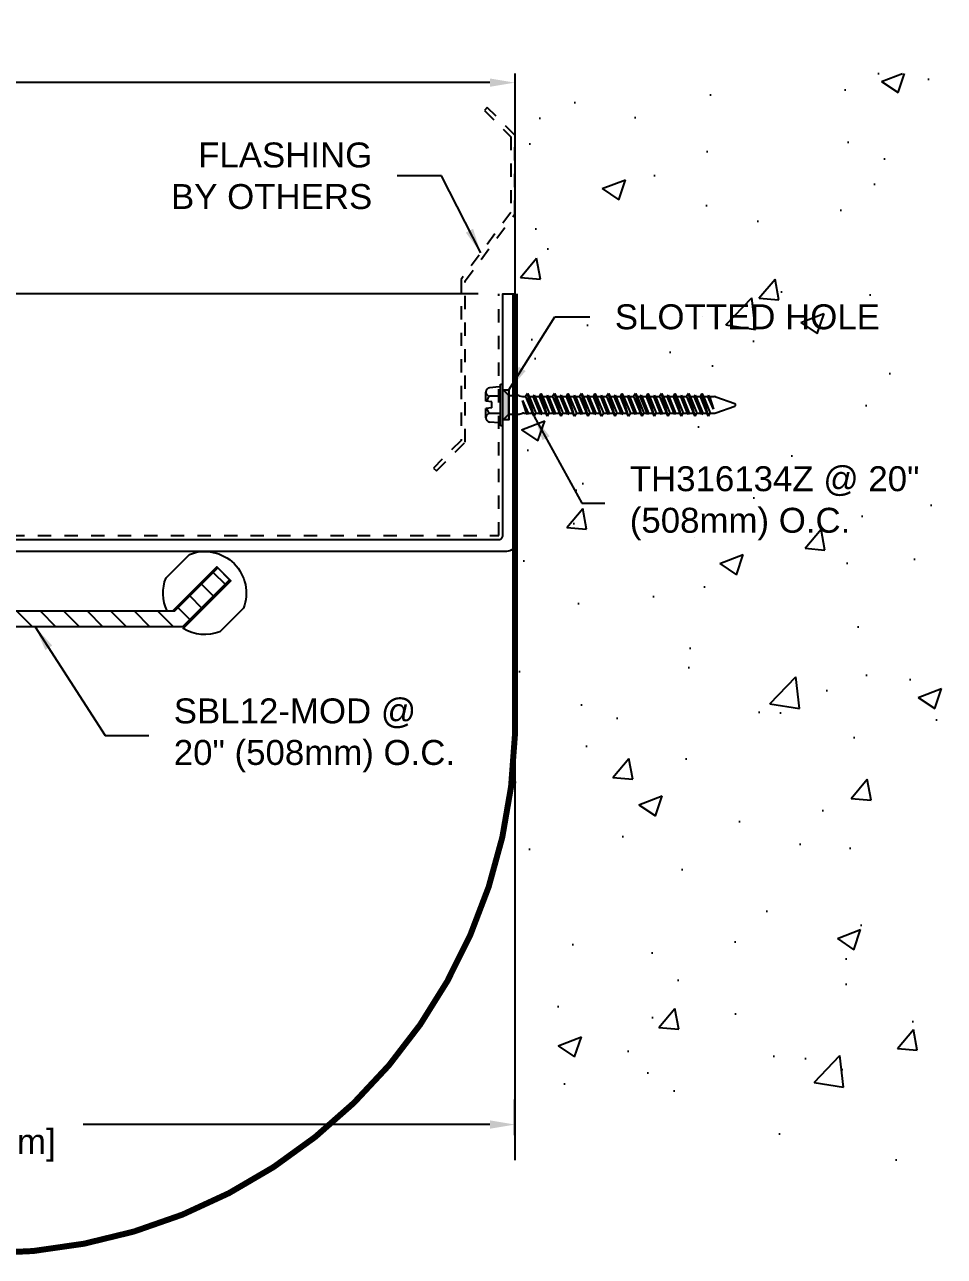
# Model space of a CAD drawing. Header units: inches. Extents: x 0.1 to 49.3, y 2.8 to 14.5.
# Drawn here: x 11.74 to 18.66, y 2.82 to 12.09 of the extents above; entities that cross this region are included whole.
import ezdxf

# ---------------------------------------------------------------- set-up
doc = ezdxf.new("R2010")
doc.units = ezdxf.units.IN
doc.header["$LTSCALE"] = 0.25
doc.header["$MEASUREMENT"] = 0
doc.linetypes.add('DASHED2', pattern=[0.375, 0.25, -0.125])
for name, color, linetype in [('ANCHORS', 4, 'Continuous'), ('CONDITIONS', 1, 'Continuous'), ('DIMENSIONS', 3, 'Continuous'), ('FILLERS', 2, 'Continuous'), ('METALS', 7, 'Continuous'), ('TEXT', 2, 'Continuous')]:
    doc.layers.add(name, color=color, linetype=linetype)
doc.styles.add('ARIAL', font='arial.ttf')
doc.dimstyles.new('ARIAL', dxfattribs={"dimtxt": 0.1875, "dimasz": 0.1875, "dimexe": 0.1875, "dimexo": 0.1875, "dimgap": 0.1875, "dimtad": 0, "dimtih": 1, "dimtoh": 1, "dimdec": 4, "dimzin": 3, "dimdsep": 46, "dimlunit": 4, "dimtxsty": 'ARIAL', "dimcen": 0.1875, "dimadec": 0, "dimazin": 0, "dimtfac": 1, "dimtdec": 4, "dimtofl": 0, "dimtmove": 0, "dimatfit": 3, "dimfxl": 0, "dimfrac": 2, "dimtolj": 1, "dimtzin": 0, "dimarcsym": 0})

# ---------------------------------------------------------------- blocks, each defined once
blk = doc.blocks.new('TH-316134')
for p, q in [((-0.1352, 0.029), (-0.129, 0.1001)), ((-0.0967, 0.1275), (-0.0272, 0.1275)), ((-0.0645, 0.0188), (-0.0645, 0.1001)), ((-0.0232, 0.0825), (-0.0272, 0.1275)), ((0.0233, 0.0825), (0.0272, 0.1275)), ((0.0272, 0.1275), (0.0967, 0.1275)), ((0.0645, 0.0188), (0.0645, 0.1001)), ((0.1352, 0.029), (0.129, 0.1001)), ((-0.1568, 0.0188), (0.1568, 0.0188)), ((-0.1568, 0), (-0.1568, 0.0188)), ((-0.1568, 0), (0.1568, 0)), ((-0.1148, 0), (-0.0697, -0.045)), ((-0.0232, 0.0825), (0.0233, 0.0825)), ((0.1148, 0), (0.0698, -0.045)), ((0.1568, 0.0188), (0.1568, 0)), ((-0.0697, -0.045), (0.0698, -0.045)), ((-0.0697, -0.045), (-0.0697, -0.1121)), ((0.0698, -0.045), (0.0698, -0.1121)), ((-0.0862, -0.2344), (0.0863, -0.1836)), ((-0.0737, -0.1836), (0.0321, -0.1471)), ((-0.0737, -0.1836), (-0.0623, -0.1774)), ((-0.0737, -0.1836), (-0.0623, -0.1898)), ((-0.0687, -0.1217), (-0.0633, -0.1477)), ((0.0321, -0.1471), (-0.0623, -0.1898)), ((-0.0623, -0.1774), (0.0321, -0.1471)), ((-0.0623, -0.1573), (-0.0623, -0.1774)), ((0.0623, -0.1707), (-0.0623, -0.2215)), ((0.0623, -0.1573), (0.0623, -0.1707)), ((0.0863, -0.1836), (0.0623, -0.1707)), ((0.0863, -0.1836), (0.0623, -0.1965)), ((0.0687, -0.1217), (0.0633, -0.1477)), ((-0.0862, -0.2344), (-0.0623, -0.2215)), ((-0.0862, -0.2344), (-0.0623, -0.2473)), ((-0.0737, -0.2852), (0.0737, -0.2344)), ((-0.0623, -0.1898), (-0.0623, -0.2215)), ((0.0623, -0.1965), (-0.0623, -0.2473)), ((-0.0623, -0.279), (0.0623, -0.2282)), ((0.0623, -0.2405), (-0.0623, -0.2913)), ((-0.0623, -0.2473), (-0.0623, -0.279)), ((0.0623, -0.2722), (-0.0623, -0.323)), ((0.0623, -0.1965), (0.0623, -0.2282)), ((0.0737, -0.2344), (0.0623, -0.2282)), ((0.0737, -0.2344), (0.0623, -0.2405)), ((0.0623, -0.2405), (0.0623, -0.2722)), ((0.0863, -0.2852), (0.0623, -0.2722)), ((-0.0862, -0.3359), (0.0863, -0.2852)), ((-0.0862, -0.3359), (-0.0623, -0.323)), ((-0.0862, -0.3359), (-0.0623, -0.3489)), ((-0.0737, -0.2852), (-0.0623, -0.279)), ((-0.0737, -0.2852), (-0.0623, -0.2913)), ((-0.0737, -0.3867), (0.0737, -0.3359)), ((-0.0623, -0.2913), (-0.0623, -0.323)), ((0.0623, -0.2981), (-0.0623, -0.3489)), ((-0.0623, -0.3806), (0.0623, -0.3298)), ((0.0623, -0.3421), (-0.0623, -0.3929)), ((-0.0623, -0.3489), (-0.0623, -0.3806)), ((0.0863, -0.2852), (0.0623, -0.2981)), ((0.0623, -0.2981), (0.0623, -0.3298)), ((0.0737, -0.3359), (0.0623, -0.3298)), ((0.0737, -0.3359), (0.0623, -0.3421)), ((0.0623, -0.3421), (0.0623, -0.3738)), ((-0.0862, -0.4375), (0.0863, -0.3867)), ((-0.0862, -0.4375), (-0.0623, -0.4246)), ((-0.0862, -0.4375), (-0.0623, -0.4504)), ((-0.0737, -0.3867), (-0.0623, -0.3806)), ((-0.0737, -0.3867), (-0.0623, -0.3929)), ((-0.0737, -0.4883), (0.0737, -0.4375)), ((0.0623, -0.3738), (-0.0623, -0.4246)), ((-0.0623, -0.3929), (-0.0623, -0.4246)), ((0.0623, -0.3996), (-0.0623, -0.4504)), ((-0.0623, -0.4821), (0.0623, -0.4313)), ((0.0623, -0.4437), (-0.0623, -0.4944)), ((-0.0623, -0.4504), (-0.0623, -0.4821)), ((0.0863, -0.3867), (0.0623, -0.3738)), ((0.0863, -0.3867), (0.0623, -0.3996)), ((0.0623, -0.3996), (0.0623, -0.4313)), ((0.0737, -0.4375), (0.0623, -0.4313)), ((0.0737, -0.4375), (0.0623, -0.4437)), ((0.0623, -0.4437), (0.0623, -0.4754)), ((-0.0862, -0.5391), (0.0863, -0.4883)), ((-0.0862, -0.5391), (-0.0623, -0.5261)), ((-0.0862, -0.5391), (-0.0623, -0.552)), ((-0.0737, -0.4883), (-0.0623, -0.4821)), ((-0.0737, -0.4883), (-0.0623, -0.4944)), ((-0.0737, -0.5898), (0.0737, -0.5391)), ((0.0623, -0.4754), (-0.0623, -0.5261)), ((-0.0623, -0.4944), (-0.0623, -0.5261)), ((0.0623, -0.5012), (-0.0623, -0.552)), ((-0.0623, -0.5837), (0.0623, -0.5329)), ((0.0623, -0.5452), (-0.0623, -0.596)), ((-0.0623, -0.552), (-0.0623, -0.5837)), ((0.0863, -0.4883), (0.0623, -0.4754)), ((0.0863, -0.4883), (0.0623, -0.5012)), ((0.0623, -0.5012), (0.0623, -0.5329)), ((0.0737, -0.5391), (0.0623, -0.5329)), ((0.0737, -0.5391), (0.0623, -0.5452)), ((0.0623, -0.5452), (0.0623, -0.5769)), ((-0.0862, -0.6406), (0.0863, -0.5898)), ((-0.0862, -0.6406), (-0.0623, -0.6277)), ((-0.0862, -0.6406), (-0.0623, -0.6535)), ((-0.0737, -0.5898), (-0.0623, -0.5837)), ((-0.0737, -0.5898), (-0.0623, -0.596)), ((-0.0737, -0.6914), (0.0737, -0.6406)), ((0.0623, -0.5769), (-0.0623, -0.6277)), ((-0.0623, -0.596), (-0.0623, -0.6277)), ((0.0623, -0.6028), (-0.0623, -0.6535)), ((-0.0623, -0.6852), (0.0623, -0.6345)), ((0.0623, -0.6468), (-0.0623, -0.6976)), ((0.0863, -0.5898), (0.0623, -0.5769)), ((0.0863, -0.5898), (0.0623, -0.6028)), ((0.0623, -0.6028), (0.0623, -0.6345)), ((0.0737, -0.6406), (0.0623, -0.6345)), ((0.0737, -0.6406), (0.0623, -0.6468)), ((0.0623, -0.6468), (0.0623, -0.6785)), ((-0.0862, -0.7422), (0.0863, -0.6914)), ((-0.0862, -0.7422), (-0.0623, -0.7293)), ((-0.0737, -0.6914), (-0.0623, -0.6852)), ((-0.0737, -0.6914), (-0.0623, -0.6976)), ((-0.0623, -0.6535), (-0.0623, -0.6852)), ((0.0623, -0.6785), (-0.0623, -0.7293)), ((-0.0623, -0.6976), (-0.0623, -0.7293)), ((0.0623, -0.7043), (-0.0623, -0.7551)), ((-0.0623, -0.7868), (0.0623, -0.736)), ((0.0863, -0.6914), (0.0623, -0.6785)), ((0.0863, -0.6914), (0.0623, -0.7043)), ((0.0623, -0.7043), (0.0623, -0.736)), ((0.0737, -0.7422), (0.0623, -0.736)), ((-0.0862, -0.7422), (-0.0623, -0.7551)), ((-0.0862, -0.8437), (0.0863, -0.793)), ((-0.0862, -0.8437), (-0.0623, -0.8308)), ((-0.0737, -0.793), (0.0737, -0.7422)), ((-0.0737, -0.793), (-0.0623, -0.7868)), ((-0.0737, -0.793), (-0.0623, -0.7991)), ((0.0623, -0.7484), (-0.0623, -0.7991)), ((-0.0623, -0.7551), (-0.0623, -0.7868)), ((0.0623, -0.78), (-0.0623, -0.8308)), ((-0.0623, -0.7991), (-0.0623, -0.8308)), ((0.0623, -0.8059), (-0.0623, -0.8567)), ((0.0737, -0.7422), (0.0623, -0.7484)), ((0.0623, -0.7484), (0.0623, -0.78)), ((0.0863, -0.793), (0.0623, -0.78)), ((0.0863, -0.793), (0.0623, -0.8059)), ((0.0623, -0.8059), (0.0623, -0.8376)), ((-0.0862, -0.8437), (-0.0623, -0.8567)), ((-0.0862, -0.9453), (0.0863, -0.8945)), ((-0.0737, -0.8945), (0.0737, -0.8437)), ((-0.0737, -0.8945), (-0.0623, -0.8884)), ((-0.0737, -0.8945), (-0.0623, -0.9007)), ((-0.0623, -0.8884), (0.0623, -0.8376)), ((0.0623, -0.8499), (-0.0623, -0.9007)), ((-0.0623, -0.8567), (-0.0623, -0.8884)), ((0.0623, -0.8816), (-0.0623, -0.9324)), ((-0.0623, -0.9007), (-0.0623, -0.9324)), ((0.0623, -0.9075), (-0.0623, -0.9582)), ((0.0737, -0.8437), (0.0623, -0.8376)), ((0.0737, -0.8437), (0.0623, -0.8499)), ((0.0623, -0.8499), (0.0623, -0.8816)), ((0.0863, -0.8945), (0.0623, -0.8816)), ((0.0863, -0.8945), (0.0623, -0.9075)), ((0.0623, -0.9075), (0.0623, -0.9391)), ((-0.0862, -0.9453), (-0.0623, -0.9324)), ((-0.0862, -0.9453), (-0.0623, -0.9582)), ((-0.0862, -1.0469), (0.0863, -0.9961)), ((-0.0737, -0.9961), (0.0737, -0.9453)), ((-0.0737, -0.9961), (-0.0623, -0.9899)), ((-0.0737, -0.9961), (-0.0623, -1.0023)), ((-0.0623, -0.9899), (0.0623, -0.9391)), ((0.0623, -0.9515), (-0.0623, -1.0023)), ((-0.0623, -0.9582), (-0.0623, -0.9899)), ((0.0623, -0.9832), (-0.0623, -1.034)), ((-0.0623, -1.0023), (-0.0623, -1.034)), ((0.0623, -1.009), (-0.0623, -1.0598)), ((0.0737, -0.9453), (0.0623, -0.9391)), ((0.0737, -0.9453), (0.0623, -0.9515)), ((0.0623, -0.9515), (0.0623, -0.9832)), ((0.0863, -0.9961), (0.0623, -0.9832)), ((0.0863, -0.9961), (0.0623, -1.009)), ((0.0623, -1.0012), (0.0623, -1.0329)), ((-0.0862, -1.0469), (-0.0623, -1.034)), ((-0.0862, -1.0469), (-0.0623, -1.0598)), ((-0.0862, -1.1406), (0.0863, -1.0898)), ((-0.0737, -1.0898), (0.0737, -1.0391)), ((-0.0737, -1.0898), (-0.0623, -1.0837)), ((-0.0737, -1.0898), (-0.0623, -1.096)), ((-0.0623, -1.0837), (0.0623, -1.0329)), ((0.0623, -1.0452), (-0.0623, -1.096)), ((-0.0623, -1.052), (-0.0623, -1.0837)), ((0.0623, -1.0769), (-0.0623, -1.1277)), ((-0.0623, -1.096), (-0.0623, -1.1277)), ((0.0623, -1.1028), (-0.0623, -1.1535)), ((0.0737, -1.0391), (0.0623, -1.0329)), ((0.0737, -1.0391), (0.0623, -1.0452)), ((0.0623, -1.0452), (0.0623, -1.0769)), ((0.0863, -1.0898), (0.0623, -1.0769)), ((0.0863, -1.0898), (0.0623, -1.1028)), ((0.0623, -1.1028), (0.0623, -1.1345)), ((-0.0862, -1.1406), (-0.0623, -1.1277)), ((-0.0862, -1.1406), (-0.0623, -1.1535)), ((-0.0862, -1.2422), (0.0863, -1.1914)), ((-0.0737, -1.1914), (0.0737, -1.1406)), ((-0.0737, -1.1914), (-0.0623, -1.1852)), ((-0.0737, -1.1914), (-0.0623, -1.1976)), ((-0.0623, -1.1852), (0.0623, -1.1345)), ((0.0623, -1.1468), (-0.0623, -1.1976)), ((-0.0623, -1.1535), (-0.0623, -1.1852)), ((0.0623, -1.1785), (-0.0623, -1.2293)), ((-0.0623, -1.1976), (-0.0623, -1.2293)), ((0.0737, -1.1406), (0.0623, -1.1345)), ((0.0737, -1.1406), (0.0623, -1.1468)), ((0.0623, -1.1468), (0.0623, -1.1785)), ((0.0863, -1.1914), (0.0623, -1.1785)), ((0.0863, -1.1914), (0.0623, -1.2043)), ((-0.0862, -1.2422), (-0.0623, -1.2293)), ((-0.0862, -1.2422), (-0.0623, -1.2551)), ((-0.0862, -1.3437), (0.0863, -1.293)), ((-0.0737, -1.293), (0.0737, -1.2422)), ((-0.0737, -1.293), (-0.0623, -1.2868)), ((-0.0737, -1.293), (-0.0623, -1.2991)), ((0.0623, -1.2043), (-0.0623, -1.2551)), ((-0.0623, -1.2868), (0.0623, -1.236)), ((0.0623, -1.2484), (-0.0623, -1.2991)), ((-0.0623, -1.2551), (-0.0623, -1.2868)), ((0.0623, -1.28), (-0.0623, -1.3308)), ((0.0623, -1.2043), (0.0623, -1.236)), ((0.0737, -1.2422), (0.0623, -1.236)), ((0.0737, -1.2422), (0.0623, -1.2484)), ((0.0623, -1.2484), (0.0623, -1.28)), ((0.0863, -1.293), (0.0623, -1.28)), ((0.0863, -1.293), (0.0623, -1.3059)), ((-0.0862, -1.3437), (-0.0623, -1.3308)), ((-0.0862, -1.3437), (-0.0623, -1.3567)), ((-0.0737, -1.3945), (0.0737, -1.3437)), ((-0.0737, -1.3945), (-0.0623, -1.3884)), ((-0.0623, -1.2991), (-0.0623, -1.3308)), ((0.0623, -1.3059), (-0.0623, -1.3567)), ((-0.0623, -1.3884), (0.0623, -1.3376)), ((0.0623, -1.3499), (-0.0623, -1.4007)), ((-0.0623, -1.3567), (-0.0623, -1.3884)), ((0.0623, -1.3816), (-0.0623, -1.4324)), ((0.0623, -1.3059), (0.0623, -1.3376)), ((0.0737, -1.3437), (0.0623, -1.3376)), ((0.0737, -1.3437), (0.0623, -1.3499)), ((0.0623, -1.3499), (0.0623, -1.3816)), ((0.0863, -1.3945), (0.0623, -1.3816)), ((-0.0862, -1.4453), (0.0863, -1.3945)), ((-0.0862, -1.4453), (-0.0623, -1.4324)), ((-0.0862, -1.4453), (-0.0623, -1.4582)), ((-0.0737, -1.3945), (-0.0623, -1.4007)), ((-0.0737, -1.4961), (0.0737, -1.4453)), ((-0.0623, -1.4007), (-0.0623, -1.4324)), ((0.0623, -1.4075), (-0.0623, -1.4582)), ((-0.0623, -1.4899), (0.0623, -1.4391)), ((0.0623, -1.4515), (-0.0623, -1.5023)), ((-0.0623, -1.4582), (-0.0623, -1.4899)), ((0.0863, -1.3945), (0.0623, -1.4075)), ((0.0623, -1.4075), (0.0623, -1.4391)), ((0.0737, -1.4453), (0.0623, -1.4391)), ((0.0737, -1.4453), (0.0623, -1.4515)), ((0.0623, -1.4515), (0.0623, -1.4832)), ((-0.0862, -1.5469), (0.0863, -1.4961)), ((-0.0862, -1.5469), (-0.0623, -1.534)), ((-0.0862, -1.5469), (-0.0623, -1.5598)), ((-0.0737, -1.4961), (-0.0623, -1.4899)), ((-0.0737, -1.4961), (-0.0623, -1.5023)), ((0.0623, -1.4832), (-0.0623, -1.534)), ((-0.0623, -1.5023), (-0.0623, -1.534)), ((0.0623, -1.509), (-0.0623, -1.5598)), ((-0.0623, -1.5598), (-0.0623, -1.5857)), ((-0.0335, -1.5838), (0.0623, -1.5407)), ((-0.0335, -1.5838), (0.0737, -1.5469)), ((0.0623, -1.553), (-0.0335, -1.5838)), ((0.0863, -1.4961), (0.0623, -1.4832)), ((0.0863, -1.4961), (0.0623, -1.509)), ((0.0623, -1.509), (0.0623, -1.5407)), ((0.0737, -1.5469), (0.0623, -1.5407)), ((0.0737, -1.5469), (0.0623, -1.553)), ((0.0623, -1.553), (0.0623, -1.5857)), ((-0.0596, -1.601), (-0.0096, -1.7438)), ((0.0596, -1.601), (0.0096, -1.7438))]:
    blk.add_line(p, q)
for centre, radius, start, end in [((-0.0967, 0.0948), 0.0327, 9.28497, 170.71503), ((0, 0.0379), 0.0896, 107.42152, 136.04074), ((0, 0.0379), 0.0896, 43.95926, 72.57848), ((0.0967, 0.0948), 0.0327, 9.28497, 170.71503), ((-0.1464, 0.03), 0.0112, 270, 355), ((0.1464, 0.03), 0.0112, 185, 270), ((-0.0232, -0.1121), 0.0465, 180, 191.9357), ((-0.1088, -0.1573), 0.0465, 0, 11.9357), ((0.1088, -0.1573), 0.0465, 168.0643, 180), ((0.0233, -0.1121), 0.0465, 348.0643, 0), ((-0.0158, -1.5857), 0.0465, 180, 199.30575), ((0.0158, -1.5857), 0.0465, 340.69425, 0), ((0, -1.7394), 0.0106, 204.10008, 335.89992)]:
    blk.add_arc(centre, radius, start, end)
blk = doc.blocks.new('TH316134')
blk.add_blockref('TH-316134', (0, 0))
blk = doc.blocks.new('*D6')
at = {"layer": 'Defpoints', "color": 0}
for p in [(15.4293, 3.8154), (7.4293, 3.5469), (15.4293, 3.5469)]:
    blk.add_point(p, dxfattribs=at)
at = {"layer": 'DIMENSIONS', "color": 0, "lineweight": -2}
for p, q in [((7.4293, 3.7344), (7.4293, 4.0029)), ((15.4293, 3.7344), (15.4293, 4.0029)), ((7.6168, 3.8154), (10.6769, 3.8154)), ((15.2418, 3.8154), (12.1816, 3.8154))]:
    blk.add_line(p, q, dxfattribs=at)
at = {"layer": 'DIMENSIONS', "color": 0}
for points in [[(7.6168, 3.8467), (7.6168, 3.7842), (7.4293, 3.8154)], [(15.2418, 3.8467), (15.2418, 3.7842), (15.4293, 3.8154)]]:
    blk.add_solid(points, dxfattribs=at)
at = {"layer": 'DIMENSIONS', "color": 0, "insert": (11.4293, 3.8154), "char_height": 0.1875, "attachment_point": 5, "style": 'ARIAL'}
blk.add_mtext('\\A1;8"\\P [203mm]', dxfattribs=at)
blk = doc.blocks.new('*D7')
at = {"layer": 'Defpoints', "color": 0}
for p in [(15.4293, 11.7198), (15.4293, 11.6504), (2.1793, 8.1523)]:
    blk.add_point(p, dxfattribs=at)
at = {"layer": 'DIMENSIONS', "color": 0, "lineweight": -2}
for p, q in [((2.1793, 8.3398), (2.1793, 11.8379)), ((2.3668, 11.6504), (8.0794, 11.6504)), ((15.2418, 11.6504), (9.5291, 11.6504)), ((15.4293, 11.5323), (15.4293, 11.4629))]:
    blk.add_line(p, q, dxfattribs=at)
at = {"layer": 'DIMENSIONS', "color": 0}
for points in [[(2.3668, 11.6817), (2.3668, 11.6192), (2.1793, 11.6504)], [(15.2418, 11.6817), (15.2418, 11.6192), (15.4293, 11.6504)]]:
    blk.add_solid(points, dxfattribs=at)
at = {"layer": 'DIMENSIONS', "color": 0, "insert": (8.8043, 11.6504), "char_height": 0.1875, "attachment_point": 5, "style": 'ARIAL'}
blk.add_mtext('\\A1;1\'-1 1/4"\\P [337mm]', dxfattribs=at)
blk = doc.blocks.new('*D8')
at = {"layer": 'Defpoints', "color": 0}
for p in [(0.5268, 10.0623), (15.3393, 10.0623), (1.6218, 6.7648)]:
    blk.add_point(p, dxfattribs=at)
at = {"layer": 'DIMENSIONS', "color": 0, "lineweight": -2}
for p, q in [((15.1518, 10.0623), (0.3393, 10.0623)), ((0.5268, 9.8748), (0.5268, 9.2154)), ((0.5268, 6.9523), (0.5268, 8.2844)), ((1.4343, 6.7648), (0.3393, 6.7648))]:
    blk.add_line(p, q, dxfattribs=at)
at = {"layer": 'DIMENSIONS', "color": 0}
for points in [[(0.4955, 9.8748), (0.558, 9.8748), (0.5268, 10.0623)], [(0.4955, 6.9523), (0.558, 6.9523), (0.5268, 6.7648)]]:
    blk.add_solid(points, dxfattribs=at)
at = {"layer": 'DIMENSIONS', "color": 0, "insert": (0.5268, 8.7499), "char_height": 0.1875, "attachment_point": 5, "style": 'ARIAL'}
blk.add_mtext('\\A1;3 5/16"\\P [84mm]', dxfattribs=at)
blk = doc.blocks.new('SBL12-MOD')
h = blk.add_hatch()
h.set_pattern_fill('ANSI31', color=256, angle=90, style=0)
h.set_pattern_definition([(135, (-1.5, -2e-14), (-0.0883883, -0.0883883), [])])
h.paths.add_polyline_path([(11.7828, 7.9127), (11.6944, 8.0011), (11.3725, 7.6792), (10.0535, 7.6792), (10.0403, 7.6656), (10.0504, 7.6552), (10.0403, 7.6448), (10.0504, 7.6345), (10.0403, 7.6241), (10.0504, 7.6137), (10.0403, 7.6033), (10.0504, 7.593), (10.0403, 7.5826), (10.0504, 7.5722), (10.0403, 7.5618), (10.0429, 7.5592), (11.4293, 7.5592)])
h.paths.add_polyline_path([(9.8183, 7.6395), (9.8083, 7.6498), (9.8183, 7.6602), (9.8083, 7.6706), (9.8166, 7.6792), (7.4602, 7.6792), (7.4602, 7.6492), (7.4314, 7.6301), (7.489, 7.6083), (7.4602, 7.5892), (7.4602, 7.5592), (9.8156, 7.5592), (9.8083, 7.5668), (9.8183, 7.5772), (9.8083, 7.5876), (9.8183, 7.5979), (9.8083, 7.6083), (9.8183, 7.6187), (9.8083, 7.6291)])
h.paths.add_polyline_path([(7.3614, 7.6301), (7.3902, 7.6492), (7.3902, 7.6792), (5.8911, 7.6792), (5.8911, 7.5592), (7.3902, 7.5592), (7.3902, 7.5892), (7.419, 7.6083)])
for p, q in [((11.3725, 7.6792), (11.6944, 8.0011)), ((11.7828, 7.9127), (11.6944, 8.0011)), ((11.4293, 7.5592), (11.7828, 7.9127)), ((7.3902, 7.7492), (7.3902, 7.6492)), ((7.4602, 7.7492), (7.4602, 7.6492)), ((7.3902, 7.6492), (7.3614, 7.6301)), ((7.419, 7.6083), (7.3614, 7.6301)), ((7.3902, 7.5892), (7.419, 7.6083)), ((7.4602, 7.6492), (7.4314, 7.6301)), ((7.489, 7.6083), (7.4314, 7.6301)), ((7.4602, 7.6792), (11.3725, 7.6792)), ((7.4602, 7.5892), (7.489, 7.6083)), ((7.3902, 7.5892), (7.3902, 7.4892)), ((7.4602, 7.5892), (7.4602, 7.4892)), ((11.4293, 7.5592), (7.4602, 7.5592))]:
    blk.add_line(p, q)
blk.add_lwpolyline([(11.3132, 7.6792, -0.206364), (11.305, 7.9265), (11.4818, 8.1032, -0.654654), (11.8868, 7.6982), (11.7101, 7.5214, -0.233897), (11.4339, 7.5451), (11.7933, 7.9045), (11.6881, 8.0097), (11.3576, 7.6792)], format="xyb")
blk.add_lwpolyline([(5.9321, 7.6935, 0.233897), (5.7536, 7.9056), (5.5036, 7.9056, 0.654654), (5.5036, 7.3328), (5.7536, 7.3328, 0.233897), (5.9321, 7.5448), (5.8911, 7.5592), (5.8911, 7.6792)], format="xyb", close=True)
for points in [[(5.8911, 7.6792), (7.3902, 7.6792)], [(7.3902, 7.5592), (5.8911, 7.5592)]]:
    blk.add_lwpolyline(points)

msp = doc.modelspace()

# ---------------------------------------------------------------- hatches: boundary and pattern name
at = {"layer": 'CONDITIONS'}
h = msp.add_hatch(dxfattribs=at)
h.set_pattern_fill('AR-CONC', color=256, scale=0.25, style=0)
h.set_pattern_definition([(50, (5, 0), (1.79315, -0.15688), [0.1875, -2.0625]), (355, (5, 0), (-0.34688, 1.88048), [0.15, -1.65]), (100.451, (5.1494, -0.013), (1.44627, 1.7236), [0.15935, -1.75286]), (46.184, (5, 0.5), (2.6681, -0.4138), [0.28125, -3.09375]), (96.636, (5.2223, 0.4655), (2.33666, 2.4353), [0.23903, -2.6293]), (351.184, (5, 0.5), (2.33665, 2.4353), [0.225, -2.475]), (21, (5.25, 0.375), (1.49227, -1.00655), [0.1875, -2.0625]), (326, (5.25, 0.375), (0.60829, 1.81288), [0.15, -1.65]), (71.451, (5.3744, 0.2911), (2.10056, 0.80633), [0.15935, -1.75286]), (37.5, (5, 0), (0.0304, 0.832235), [0, -1.63, 0, -1.675, 0, -1.65625]), (7.5, (5, 0), (0.657674, 0.98603), [0, -0.955, 0, -1.5925, 0, -0.63125]), (327.5, (4.4425, 0), (1.334556, -0.056387), [0, -0.625, 0, -1.95, 0, -2.5875]), (317.5, (4.1925, 0), (1.457965, 0.25026), [0, -0.8125, 0, -1.295, 0, -1.8375])])
h.paths.add_polyline_path([(18.65945, 11.71983), (15.42928, 11.71983), (15.42928, 9.29327), (15.44196, 9.29059, 0.0521265), (15.45157, 9.28958), (15.46495, 9.28958), (15.47787, 9.31358), (15.49079, 9.28958), (15.52249, 9.28958), (15.52865, 9.30103), (15.53481, 9.28958), (15.56651, 9.28958), (15.57943, 9.31358), (15.59236, 9.28958), (15.62405, 9.28958), (15.63021, 9.30103), (15.63638, 9.28958), (15.66807, 9.28958), (15.681, 9.31358), (15.69392, 9.28958), (15.72561, 9.28958), (15.73178, 9.30103), (15.73794, 9.28958), (15.76963, 9.28958), (15.78256, 9.31358), (15.79548, 9.28958), (15.82718, 9.28958), (15.83334, 9.30103), (15.8395, 9.28958), (15.8712, 9.28958), (15.88412, 9.31358), (15.89704, 9.28958), (15.92874, 9.28958), (15.9349, 9.30103), (15.94106, 9.28958), (15.97276, 9.28958), (15.98568, 9.31358), (15.99861, 9.28958), (16.0303, 9.28958), (16.03646, 9.30103), (16.04263, 9.28958), (16.07432, 9.28958), (16.08725, 9.31358), (16.10017, 9.28958), (16.13186, 9.28958), (16.13803, 9.30103), (16.14419, 9.28958), (16.17588, 9.28958), (16.18881, 9.31358), (16.20173, 9.28958), (16.23343, 9.28958), (16.23959, 9.30103), (16.24575, 9.28958), (16.27745, 9.28958), (16.29037, 9.31358), (16.30329, 9.28958), (16.32718, 9.28958), (16.33334, 9.30103), (16.3395, 9.28958), (16.3712, 9.28958), (16.38412, 9.31358), (16.39704, 9.28958), (16.42874, 9.28958), (16.4349, 9.30103), (16.44106, 9.28958), (16.47276, 9.28958), (16.48568, 9.31358), (16.49861, 9.28958), (16.5303, 9.28958), (16.53646, 9.30103), (16.54263, 9.28958), (16.57432, 9.28958), (16.58725, 9.31358), (16.60017, 9.28958), (16.63186, 9.28958), (16.63803, 9.30103), (16.64419, 9.28958), (16.67588, 9.28958), (16.68881, 9.31358), (16.70173, 9.28958), (16.73343, 9.28958), (16.73959, 9.30103), (16.74575, 9.28958), (16.77745, 9.28958), (16.79037, 9.31358), (16.80329, 9.28958), (16.83499, 9.28958), (16.84115, 9.30103), (16.84731, 9.28958), (16.88785, 9.28958), (17.03636, 9.23756, -0.7741233), (17.03636, 9.21711), (16.88785, 9.16508), (16.85408, 9.16508), (16.84115, 9.14108), (16.82823, 9.16508), (16.79653, 9.16508), (16.79037, 9.15364), (16.78421, 9.16508), (16.75251, 9.16508), (16.73959, 9.14108), (16.72666, 9.16508), (16.69497, 9.16508), (16.68881, 9.15364), (16.68264, 9.16508), (16.65095, 9.16508), (16.63803, 9.14108), (16.6251, 9.16508), (16.59341, 9.16508), (16.58725, 9.15364), (16.58108, 9.16508), (16.54939, 9.16508), (16.53646, 9.14108), (16.52354, 9.16508), (16.49185, 9.16508), (16.48568, 9.15364), (16.47952, 9.16508), (16.44783, 9.16508), (16.4349, 9.14108), (16.42198, 9.16508), (16.39028, 9.16508), (16.38412, 9.15364), (16.37796, 9.16508), (16.35408, 9.16508), (16.34115, 9.14108), (16.32823, 9.16508), (16.29653, 9.16508), (16.29037, 9.15364), (16.28421, 9.16508), (16.25251, 9.16508), (16.23959, 9.14108), (16.22666, 9.16508), (16.19497, 9.16508), (16.18881, 9.15364), (16.18264, 9.16508), (16.15095, 9.16508), (16.13803, 9.14108), (16.1251, 9.16508), (16.09341, 9.16508), (16.08725, 9.15364), (16.08108, 9.16508), (16.04939, 9.16508), (16.03646, 9.14108), (16.02354, 9.16508), (15.99185, 9.16508), (15.98568, 9.15364), (15.97952, 9.16508), (15.94783, 9.16508), (15.9349, 9.14108), (15.92198, 9.16508), (15.89028, 9.16508), (15.88412, 9.15364), (15.87796, 9.16508), (15.84626, 9.16508), (15.83334, 9.14108), (15.82041, 9.16508), (15.78872, 9.16508), (15.78256, 9.15364), (15.77639, 9.16508), (15.7447, 9.16508), (15.73178, 9.14108), (15.71885, 9.16508), (15.68716, 9.16508), (15.681, 9.15364), (15.67483, 9.16508), (15.64314, 9.16508), (15.63021, 9.14108), (15.61729, 9.16508), (15.5856, 9.16508), (15.57943, 9.15364), (15.57327, 9.16508), (15.54158, 9.16508), (15.52865, 9.14108), (15.51573, 9.16508), (15.48403, 9.16508), (15.47787, 9.15364), (15.47171, 9.16508), (15.45157, 9.16508, 0.0521265), (15.44196, 9.16408), (15.42928, 9.1614), (15.42928, 3.54691), (18.65945, 3.54691)])
h.paths.add_polyline_path([(16.14957, 9.9842), (17.52423, 9.9842), (17.52423, 9.79235), (16.14957, 9.79235)], flags=24)
h.paths.add_polyline_path([(16.44597, 3.60977), (16.9742, 3.60977), (16.9742, 3.79727), (16.44597, 3.79727)], flags=24)
h.paths.add_polyline_path([(16.52202, 8.70611), (17.91825, 8.70611), (17.91825, 8.26901), (16.52202, 8.26901)], flags=24)
at = {"layer": 'METALS'}
for points in [[(15.33928, 9.11503), (15.38428, 9.11503), (15.38428, 9.33964), (15.33928, 9.33964)], [(15.33929, 9.11503), (15.38429, 9.11503), (15.38429, 9.33964), (15.33929, 9.33964)]]:
    msp.add_hatch(color=256, dxfattribs=at).paths.add_polyline_path(points)

# ---------------------------------------------------------------- linework, layer by layer
at = {"layer": 'CONDITIONS'}
msp.add_line((15.42928, 11.71983), (15.42928, 3.54691), dxfattribs=at)
at = {"layer": 'CONDITIONS', "linetype": 'DASHED2'}
msp.add_lwpolyline([(15.02415, 8.96002), (14.81638, 8.75224), (14.8383, 8.73032), (15.05515, 8.94718), (15.05515, 10.15983), (15.42928, 10.66424), (15.42928, 11.25575), (15.2215, 11.46353), (15.19958, 11.44161), (15.39828, 11.24291), (15.39828, 10.67448), (15.02415, 10.17007)], close=True, dxfattribs=at)
at = {"layer": 'FILLERS'}
msp.add_lwpolyline([(5.30662, 6.76483, 0.045, 0.045, 0), (7.42928, 6.76483, 0.045, 0.045, 0.9767239), (15.42928, 6.74233, 0.045, 0.045, 0), (15.42928, 10.06233, 0, 0, 0)], format="xyseb", dxfattribs=at)
at = {"layer": 'METALS', "linetype": 'DASHED2'}
msp.add_lwpolyline([(2.14803, 7.56233), (2.14803, 8.15233, -0.4142136), (2.24178, 8.24608), (15.30804, 8.24608), (15.30804, 10.06233)], format="xyb", dxfattribs=at)
at = {"layer": 'METALS'}
msp.add_lwpolyline([(15.42929, 10.06233), (15.42929, 8.18733, -0.4142136), (15.36679, 8.12483), (2.30053, 8.12483, 0.4142136), (2.26928, 8.09358), (2.26928, 7.56233), (2.17928, 7.56233), (2.17928, 8.15233, -0.4142136), (2.24178, 8.21483), (15.30804, 8.21483, 0.4142136), (15.33929, 8.24608), (15.33929, 10.06233)], format="xyb", close=True, dxfattribs=at)
msp.add_lwpolyline([(15.33928, 9.33964), (15.38428, 9.33964), (15.38428, 9.11503), (15.33928, 9.11503)], close=True, dxfattribs=at)
msp.add_lwpolyline([(15.33928, 9.33964), (15.38428, 9.33964), (15.38428, 9.11503), (15.33928, 9.11503)], close=True, dxfattribs=at)

# ---------------------------------------------------------------- block references
at = {"layer": 'ANCHORS', "rotation": 90}
msp.add_blockref('TH316134', (15.33928, 9.22733), dxfattribs=at)
at = {"layer": 'ANCHORS'}
msp.add_blockref('SBL12-MOD', (1.5, 0), dxfattribs=at)

# ---------------------------------------------------------------- texts
at = {"layer": 'TEXT', "char_height": 0.1875, "style": 'ARIAL'}
for s, insert, attachment_point in [('FLASHING\\PBY OTHERS', (14.3562, 10.94894), 6), ('SLOTTED HOLE', (16.18082, 9.88827), 4), ('TH316134Z @ 20"\\P(508mm) O.C.', (16.29327, 8.48756), 4), ('SBL12-MOD @\\P20" (508mm) O.C.', (12.86344, 6.74153), 4)]:
    msp.add_mtext(s, dxfattribs=dict(at, insert=insert, attachment_point=attachment_point))

# ---------------------------------------------------------------- dimensions: what is measured, and where the dimension line sits
at = {"layer": 'DIMENSIONS'}
for base, p1, p2, picture, middle in [((15.42928, 11.65044), (2.17928, 8.15233), (15.42928, 11.71983), '*D7', (8.80428, 11.65044)), ((15.42928, 3.81544), (7.42928, 3.54691), (15.42928, 3.54691), '*D6', (11.42928, 3.81544))]:
    dim = msp.add_linear_dim(base=base, p1=p1, p2=p2, dimstyle='ARIAL', override={"dimpost": '\\X'}, dxfattribs=at)
    dim.commit()
    dim.dimension.update_dxf_attribs({"geometry": picture, "text_midpoint": middle, "dimtype": 160})
dim = msp.add_linear_dim(base=(0.52677, 10.06233), p1=(1.62176, 6.76483), p2=(15.33929, 10.06233), angle=90, dimstyle='ARIAL', override={"dimpost": '\\X'}, dxfattribs=at)
dim.commit()
dim.dimension.update_dxf_attribs({"geometry": '*D8', "text_midpoint": (0.52677, 8.74993), "dimtype": 160})

# ---------------------------------------------------------------- leaders
at = {"layer": 'TEXT', "annotation_type": 0, "has_hookline": 1}
for points, hookline_direction, text_width in [([(15.17238, 10.36992), (14.87753, 10.94894), (14.5437, 10.94894)], 1, 1.48082), ([(15.38428, 9.33964), (15.72925, 9.88827), (15.99332, 9.88827)], 0, 1.96824), ([(15.57334, 9.14108), (15.93142, 8.48756), (16.10577, 8.48756)], 0, 2.1606), ([(11.82152, 7.5582), (12.34797, 6.74153), (12.67594, 6.74153)], 0, 2.08578)]:
    msp.add_leader(points, dimstyle='ARIAL', dxfattribs=dict(at, hookline_direction=hookline_direction, text_width=text_width))

doc.saveas('drawing.dxf')
